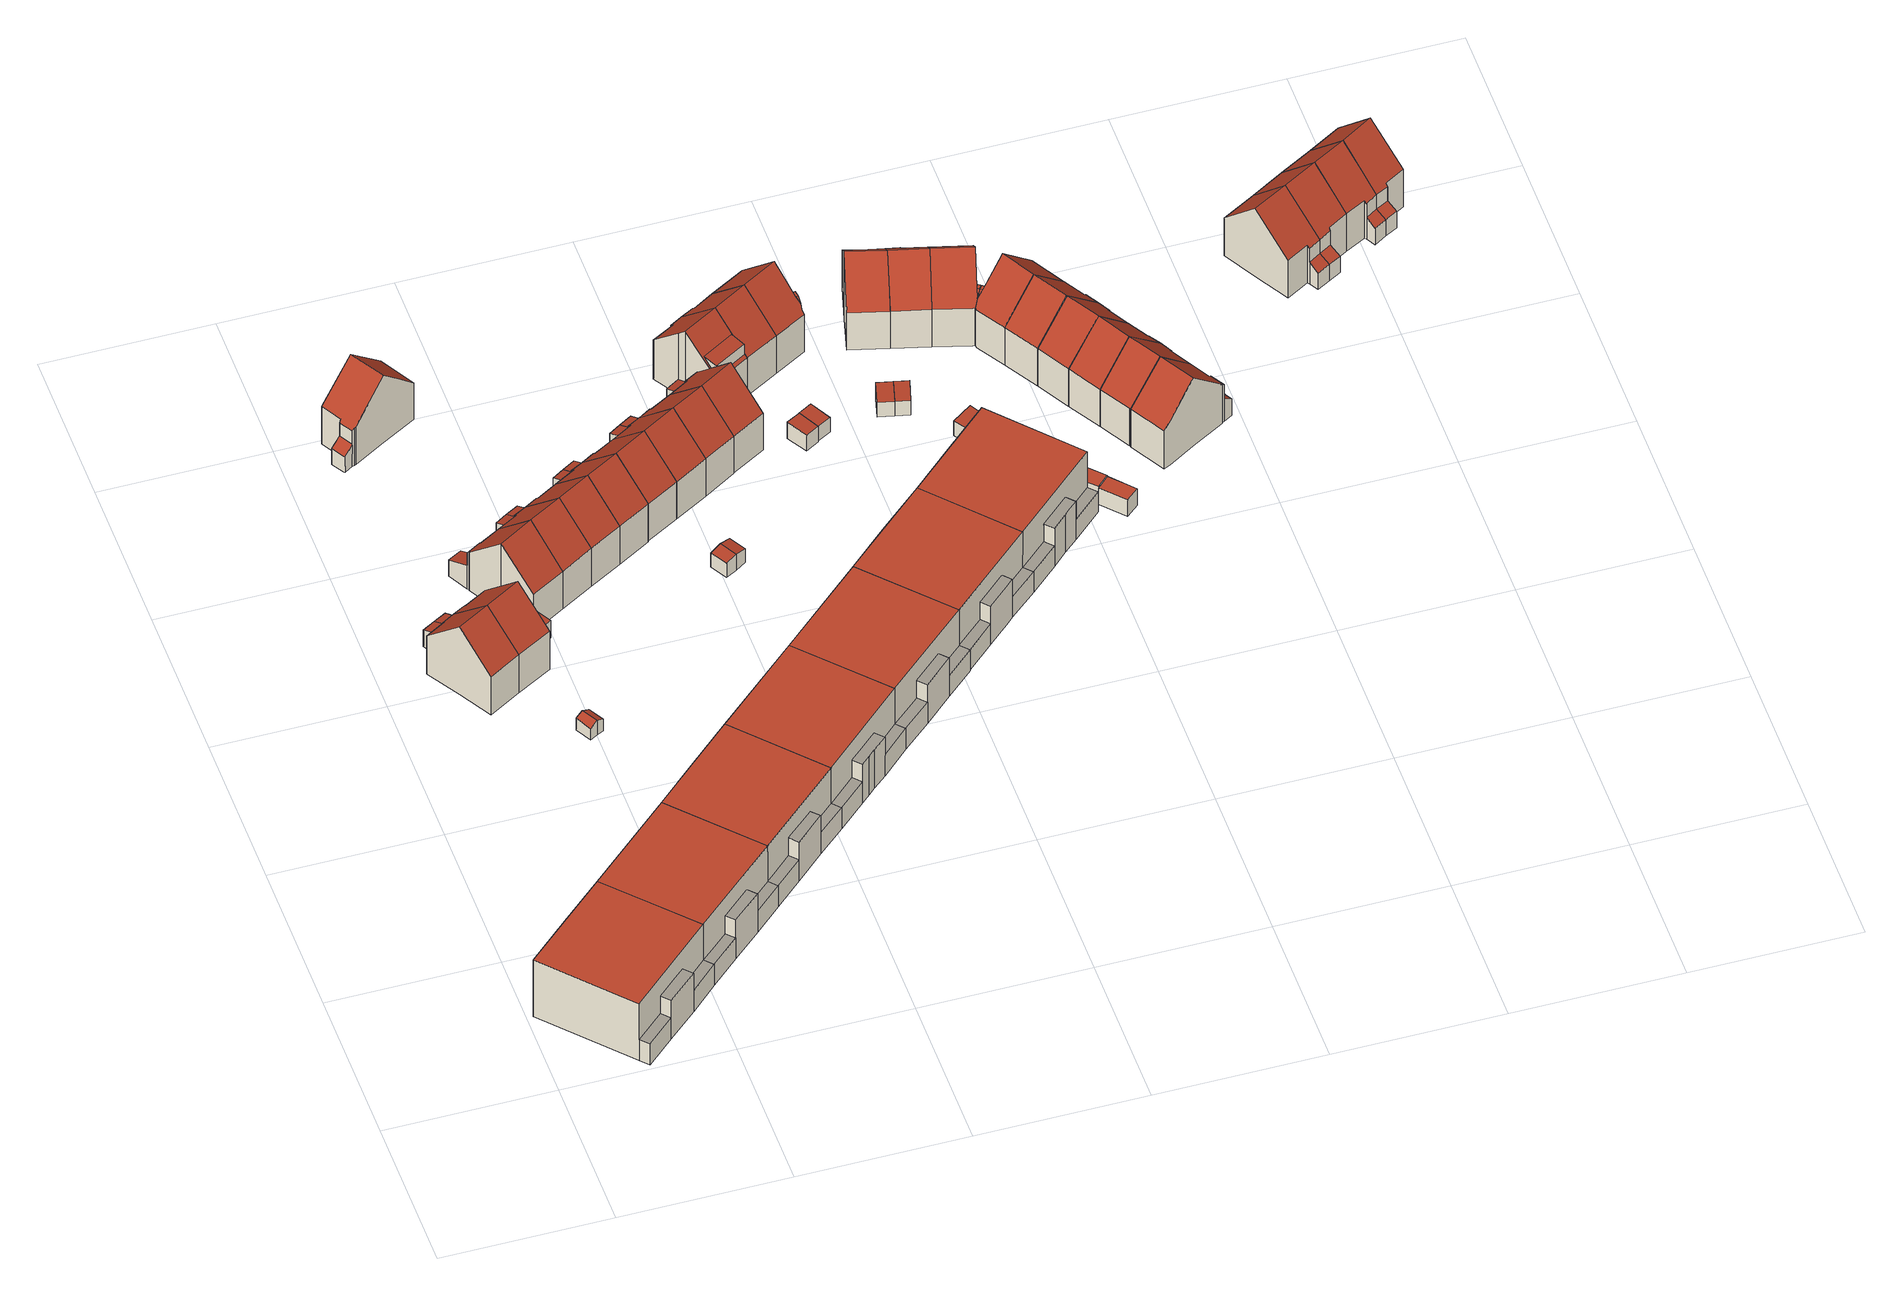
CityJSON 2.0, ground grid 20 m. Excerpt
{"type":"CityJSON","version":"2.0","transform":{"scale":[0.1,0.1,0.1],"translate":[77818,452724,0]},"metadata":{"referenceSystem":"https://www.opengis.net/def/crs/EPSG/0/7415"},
"CityObjects":{
"building1":{"type":"Building","attributes":{"Volume":1604.21,"Dakoppervlakte":178.15,"Muuroppervlakte":474.4,"Vloeroppervlakte":196.41,"hoogte_Z_max_in_m_NAP":8.82,"GEB_DOEL":"woonfunctie","dateOfConstruction":"1980-01-01","measuredHeight":8.59},"geometry":[{"type":"Solid","lod":"2","boundaries":[[[[0,1,2,3,4,5,6,7,8]],[[9,10,11,12]],[[13,14,15,16]],[[17,18,19,20,21]],[[22,23,24,25]],[[18,7,6,5,20,19]],[[21,20,5,4,15]],[[17,23,8,7,18]],[[2,1,25,11,10,13]],[[16,15,4,3]],[[13,16,3,2]],[[9,14,13,10]],[[22,25,1,0]],[[23,22,0,8]],[[11,25,24,12]],[[14,9,12,24,23,17,21,15]]]],"semantics":{"surfaces":[{"type":"GroundSurface"},{"type":"OuterFloorSurface"},{"type":"RoofSurface"},{"type":"WallSurface"}],"values":[[0,1,1,2,1,3,3,3,3,3,3,3,3,3,3,3]]}}]},
"building2":{"type":"Building","attributes":{"Volume":1598.82,"Dakoppervlakte":177.11,"Muuroppervlakte":474.18,"Vloeroppervlakte":195.32,"hoogte_Z_max_in_m_NAP":8.82,"GEB_DOEL":"woonfunctie","dateOfConstruction":"1980-01-01","measuredHeight":8.61},"geometry":[{"type":"Solid","lod":"2","boundaries":[[[[26,27,28,29,0,8,7,30]],[[22,31,32,23]],[[33,34,35,36]],[[18,17,37,38]],[[39,40,41,42]],[[30,7,18,38]],[[7,8,23,17,18]],[[26,30,38,37,42]],[[8,0,22,23]],[[29,31,22,0]],[[28,40,33,36,31,29]],[[28,27,41,40]],[[42,41,27,26]],[[33,40,39,34]],[[36,35,32,31]],[[32,35,34,39,42,37,17,23]]]],"semantics":{"surfaces":[{"type":"GroundSurface"},{"type":"OuterFloorSurface"},{"type":"RoofSurface"},{"type":"WallSurface"}],"values":[[0,1,1,2,1,3,3,3,3,3,3,3,3,3,3,3]]}}]},
"building3":{"type":"Building","attributes":{"Volume":348.93,"Dakoppervlakte":63.45,"Muuroppervlakte":217.66,"Vloeroppervlakte":46.38,"hoogte_Z_max_in_m_NAP":10.32,"GEB_DOEL":"woonfunctie","dateOfConstruction":"1980-01-01","measuredHeight":10.31},"geometry":[{"type":"Solid","lod":"2","boundaries":[[[[43,44,45,46,47,48,49,50,51,52]],[[53,54,55,56]],[[57,58,59,56,55,60]],[[61,62,63,64]],[[45,64,60,55,46]],[[59,58,51,50]],[[56,59,50,49,48,53]],[[53,48,47,54]],[[46,55,54,47]],[[45,44,61,64]],[[43,62,61,44]],[[43,52,63,62]],[[60,64,63,57]],[[52,51,58,57,63]]]],"semantics":{"surfaces":[{"type":"GroundSurface"},{"type":"RoofSurface"},{"type":"WallSurface"}],"values":[[0,1,1,1,2,2,2,2,2,2,2,2,2,2]]}}]},
"building4":{"type":"Building","attributes":{"Volume":370.6,"Dakoppervlakte":67.48,"Muuroppervlakte":220.55,"Vloeroppervlakte":49.26,"hoogte_Z_max_in_m_NAP":10.32,"GEB_DOEL":"woonfunctie","dateOfConstruction":"1980-01-01","measuredHeight":10.29},"geometry":[{"type":"Solid","lod":"2","boundaries":[[[[65,66,67,68,69,47,46,45,44,70]],[[54,71,72,55]],[[73,74,75,60,55,72]],[[61,64,76,77]],[[68,67,73,72]],[[66,65,76,75,74]],[[55,60,64,45,46,47,54]],[[47,69,71,54]],[[71,69,68,72]],[[44,61,77,70]],[[45,64,61,44]],[[65,70,77,76]],[[64,60,75,76]],[[67,66,74,73]]]],"semantics":{"surfaces":[{"type":"GroundSurface"},{"type":"RoofSurface"},{"type":"WallSurface"}],"values":[[0,1,1,1,2,2,2,2,2,2,2,2,2,2]]}}]},
"building5":{"type":"Building","attributes":{"Volume":8.08,"Dakoppervlakte":4.67,"Muuroppervlakte":14.76,"Vloeroppervlakte":4.21,"hoogte_Z_max_in_m_NAP":2.39,"GEB_DOEL":"onbekend","dateOfConstruction":"1980-01-01","measuredHeight":2.15},"geometry":[{"type":"Solid","lod":"2","boundaries":[[[[78,79,80,81,82,83]],[[84,85,86,87]],[[88,87,86,89]],[[78,83,88,89]],[[81,80,85,84]],[[79,86,85,80]],[[82,81,84,87,88,83]],[[89,86,79,78]]]],"semantics":{"surfaces":[{"type":"GroundSurface"},{"type":"RoofSurface"},{"type":"WallSurface"}],"values":[[0,1,1,2,2,2,2,2]]}}]},
"building6":{"type":"Building","attributes":{"Volume":5.57,"Dakoppervlakte":1.97,"Muuroppervlakte":16.51,"Vloeroppervlakte":1.97,"hoogte_Z_max_in_m_NAP":3.34,"GEB_DOEL":"onbekend","dateOfConstruction":"1980-01-01","measuredHeight":2.88},"geometry":[{"type":"Solid","lod":"2","boundaries":[[[[90,91,92,93]],[[94,95,96,97]],[[90,93,95,94]],[[93,92,96,95]],[[91,97,96,92]],[[97,91,90,94]]]],"semantics":{"surfaces":[{"type":"GroundSurface"},{"type":"RoofSurface"},{"type":"WallSurface"}],"values":[[0,1,2,2,2,2]]}}]},
"building7":{"type":"Building","attributes":{"Volume":370.25,"Dakoppervlakte":67.59,"Muuroppervlakte":220.9,"Vloeroppervlakte":49.43,"hoogte_Z_max_in_m_NAP":10.64,"GEB_DOEL":"woonfunctie","dateOfConstruction":"1980-01-01","measuredHeight":10.32},"geometry":[{"type":"Solid","lod":"2","boundaries":[[[[98,99,100,101,102,103,104,105,106,107,108,109]],[[110,111,112,113]],[[114,115,116,117,113,112,118,119]],[[120,121,122,123]],[[107,106,110,113]],[[110,106,105,111]],[[119,118,103,102]],[[102,101,123,114,119]],[[115,122,98,109,116]],[[109,108,117,116]],[[113,117,108,107]],[[121,99,98,122]],[[101,100,120,123]],[[99,121,120,100]],[[122,115,114,123]],[[111,105,104,103,118,112]]]],"semantics":{"surfaces":[{"type":"GroundSurface"},{"type":"RoofSurface"},{"type":"WallSurface"}],"values":[[0,1,1,1,2,2,2,2,2,2,2,2,2,2,2,2]]}}]},
"building8":{"type":"Building","attributes":{"Volume":1597.57,"Dakoppervlakte":176.66,"Muuroppervlakte":474.43,"Vloeroppervlakte":194.7,"hoogte_Z_max_in_m_NAP":8.82,"GEB_DOEL":"woonfunctie","dateOfConstruction":"1980-01-01","measuredHeight":8.63},"geometry":[{"type":"Solid","lod":"2","boundaries":[[[[26,30,124,125,126,127,128,129,27]],[[130,131,132,133]],[[134,135,136,137]],[[138,139,140,38,37]],[[141,142,42,41]],[[30,26,42,37,38]],[[137,126,125,139,138]],[[130,133,141,129,128,135]],[[127,136,135,128]],[[136,127,126,137]],[[130,135,134,131]],[[26,27,41,42]],[[129,141,41,27]],[[142,141,133,132]],[[142,132,131,134,137,138,37,42]],[[124,30,38,140,139,125]]]],"semantics":{"surfaces":[{"type":"GroundSurface"},{"type":"OuterFloorSurface"},{"type":"RoofSurface"},{"type":"WallSurface"}],"values":[[0,1,1,2,1,3,3,3,3,3,3,3,3,3,3,3]]}}]},
"building9":{"type":"Building","attributes":{"Volume":362.5,"Dakoppervlakte":66.08,"Muuroppervlakte":209.81,"Vloeroppervlakte":47.33,"hoogte_Z_max_in_m_NAP":10.45,"GEB_DOEL":"woonfunctie","dateOfConstruction":"1980-01-01","measuredHeight":10.23},"geometry":[{"type":"MultiSurface","lod":"2","boundaries":[[[143,144,145,146,147,148,149,150,151,152,153,154,155]],[[156,157,158,159,160]],[[161,162,163,164,165,166]],[[167,168,159,158,169,170,171,172]],[[153,161,166,154]],[[166,165,172,171]],[[171,170,155,154,166]],[[143,155,170,169]],[[169,158,157,145,144,143]],[[156,146,145,157]],[[156,160,159,168,148,147,146]],[[168,167,149,148]],[[151,163,162,161,153,152]],[[167,172,150,149]],[[151,150,165,164,163]]],"semantics":{"surfaces":[{"type":"GroundSurface"},{"type":"RoofSurface"},{"type":"WallSurface"}],"values":[0,1,1,1,2,2,2,2,2,2,2,2,2,2,2]}}]},
"building10":{"type":"Building","attributes":{"Volume":355.94,"Dakoppervlakte":64.52,"Muuroppervlakte":220.08,"Vloeroppervlakte":47.11,"hoogte_Z_max_in_m_NAP":10.64,"GEB_DOEL":"woonfunctie","dateOfConstruction":"1980-01-01","measuredHeight":10.35},"geometry":[{"type":"Solid","lod":"2","boundaries":[[[[173,174,175,176,105,104,103,177,178,179]],[[111,180,181,112]],[[182,183,118,112,181,184]],[[185,186,187,188]],[[105,111,112,104]],[[181,180,176,175,174,186,184]],[[178,177,183,182,185]],[[177,103,118,183]],[[118,103,104,112]],[[179,178,185,188]],[[173,187,186,174]],[[179,188,187,173]],[[185,182,184,186]],[[111,105,176,180]]]],"semantics":{"surfaces":[{"type":"GroundSurface"},{"type":"RoofSurface"},{"type":"WallSurface"}],"values":[[0,1,1,1,2,2,2,2,2,2,2,2,2,2]]}}]},
"building11":{"type":"Building","attributes":{"Volume":349.25,"Dakoppervlakte":63.86,"Muuroppervlakte":217.3,"Vloeroppervlakte":46.66,"hoogte_Z_max_in_m_NAP":10.64,"GEB_DOEL":"woonfunctie","dateOfConstruction":"1980-01-01","measuredHeight":10.29},"geometry":[{"type":"Solid","lod":"2","boundaries":[[[[189,190,191,176,175,174,173,192,193,194]],[[180,195,196,181]],[[197,198,199,184,181,196]],[[187,186,200,201]],[[189,197,196,190]],[[199,198,194,193,200]],[[181,184,186,174,175,176,180]],[[176,191,195,180]],[[195,191,190,196]],[[192,173,187,201]],[[173,174,186,187]],[[193,192,201,200]],[[199,200,186,184]],[[189,194,198,197]]]],"semantics":{"surfaces":[{"type":"GroundSurface"},{"type":"RoofSurface"},{"type":"WallSurface"}],"values":[[0,1,1,1,2,2,2,2,2,2,2,2,2,2]]}}]},
"building12":{"type":"Building","attributes":{"Volume":1605.43,"Dakoppervlakte":177.44,"Muuroppervlakte":475.56,"Vloeroppervlakte":195.66,"hoogte_Z_max_in_m_NAP":8.82,"GEB_DOEL":"woonfunctie","dateOfConstruction":"1980-01-01","measuredHeight":8.63},"geometry":[{"type":"Solid","lod":"2","boundaries":[[[[202,203,204,205,206,207,127,126,125,208]],[[209,210,211,212,213,214]],[[215,216,217,218]],[[219,220,137,136]],[[139,138,221,222]],[[138,139,125,126,137]],[[208,222,221,218,202]],[[216,204,203,217]],[[218,217,203,202]],[[210,206,205,211]],[[212,216,215,213]],[[209,219,207,206,210]],[[137,126,127,136]],[[136,127,207,219]],[[209,214,220,219]],[[213,215,218,221,138,137,220,214]],[[222,208,125,139]],[[212,211,205,204,216]]]],"semantics":{"surfaces":[{"type":"GroundSurface"},{"type":"OuterFloorSurface"},{"type":"RoofSurface"},{"type":"WallSurface"}],"values":[[0,1,1,1,2,3,3,3,3,3,3,3,3,3,3,3,3,3]]}}]},
"building13":{"type":"Building","attributes":{"Volume":355.21,"Dakoppervlakte":64.58,"Muuroppervlakte":219.36,"Vloeroppervlakte":47.17,"hoogte_Z_max_in_m_NAP":10.64,"GEB_DOEL":"woonfunctie","dateOfConstruction":"1980-01-01","measuredHeight":10.33},"geometry":[{"type":"Solid","lod":"2","boundaries":[[[[223,224,225,226,191,190,189,227,228,229]],[[230,196,195,231]],[[232,233,197,196,230,234]],[[235,236,237,238]],[[191,195,196,190]],[[230,231,226,225,224,237,234]],[[233,232,236,228,227]],[[227,189,197,233]],[[196,197,189,190]],[[235,229,228,236]],[[237,224,223,238]],[[229,235,238,223]],[[236,232,234,237]],[[195,191,226,231]]]],"semantics":{"surfaces":[{"type":"GroundSurface"},{"type":"RoofSurface"},{"type":"WallSurface"}],"values":[[0,1,1,1,2,2,2,2,2,2,2,2,2,2]]}}]},
"building14":{"type":"Building","attributes":{"Volume":351.46,"Dakoppervlakte":64.61,"Muuroppervlakte":216.42,"Vloeroppervlakte":47.2,"hoogte_Z_max_in_m_NAP":10.64,"GEB_DOEL":"woonfunctie","dateOfConstruction":"1980-01-01","measuredHeight":10.25},"geometry":[{"type":"Solid","lod":"2","boundaries":[[[[239,240,241,242,243,244,245,246,247,248]],[[249,250,251,234,230,252]],[[231,253,252,230]],[[238,237,254,255]],[[248,231,230,239]],[[252,253,247,246,245,249]],[[245,244,250,249]],[[244,243,254,251,250]],[[239,230,234,237,240]],[[241,238,255,242]],[[238,241,240,237]],[[243,242,255,254]],[[237,234,251,254]],[[247,253,231,248]]]],"semantics":{"surfaces":[{"type":"GroundSurface"},{"type":"RoofSurface"},{"type":"WallSurface"}],"values":[[0,1,1,1,2,2,2,2,2,2,2,2,2,2]]}}]},
"building15":{"type":"Building","attributes":{"Volume":15.04,"Dakoppervlakte":6.96,"Muuroppervlakte":22.48,"Vloeroppervlakte":9.1,"hoogte_Z_max_in_m_NAP":2.93,"GEB_DOEL":"onbekend","dateOfConstruction":"1980-01-01","measuredHeight":2.39},"geometry":[{"type":"Solid","lod":"2","boundaries":[[[[256,257,258,259,260,261]],[[262,263,264,265]],[[266,267,265,264]],[[256,261,267,266]],[[259,258,263,262]],[[257,264,263,258]],[[267,261,260,259,262,265]],[[257,256,266,264]]]],"semantics":{"surfaces":[{"type":"GroundSurface"},{"type":"RoofSurface"},{"type":"WallSurface"}],"values":[[0,1,1,2,2,2,2,2]]}}]},
"building16":{"type":"Building","attributes":{"Volume":350.01,"Dakoppervlakte":64.71,"Muuroppervlakte":215.13,"Vloeroppervlakte":47.26,"hoogte_Z_max_in_m_NAP":10.64,"GEB_DOEL":"woonfunctie","dateOfConstruction":"1980-01-01","measuredHeight":10.2},"geometry":[{"type":"Solid","lod":"2","boundaries":[[[[268,269,270,271,247,246,245,272,273,274]],[[249,252,275,276,277,278]],[[253,279,275,252]],[[280,281,282,283]],[[276,275,270,269,282]],[[249,278,272,245]],[[249,245,246,247,253,252]],[[279,253,247,271]],[[279,271,270,275]],[[273,281,280,274]],[[269,268,283,282]],[[274,280,283,268]],[[281,277,276,282]],[[278,277,281,273,272]]]],"semantics":{"surfaces":[{"type":"GroundSurface"},{"type":"RoofSurface"},{"type":"WallSurface"}],"values":[[0,1,1,1,2,2,2,2,2,2,2,2,2,2]]}}]},
"building17":{"type":"Building","attributes":{"Volume":1601.39,"Dakoppervlakte":177.69,"Muuroppervlakte":474.22,"Vloeroppervlakte":195.85,"hoogte_Z_max_in_m_NAP":8.82,"GEB_DOEL":"woonfunctie","dateOfConstruction":"1980-01-01","measuredHeight":8.6},"geometry":[{"type":"Solid","lod":"2","boundaries":[[[[202,208,284,285,286,287,288,203]],[[217,289,290,218]],[[291,292,293,294]],[[221,295,296,222]],[[297,298,299,300]],[[296,284,208,222]],[[208,202,218,221,222]],[[284,296,295,298,285]],[[217,218,202,203]],[[203,288,289,217]],[[287,300,293,292,289,288]],[[297,300,287,286]],[[297,286,285,298]],[[299,294,293,300]],[[291,290,289,292]],[[290,291,294,299,298,295,221,218]]]],"semantics":{"surfaces":[{"type":"GroundSurface"},{"type":"OuterFloorSurface"},{"type":"RoofSurface"},{"type":"WallSurface"}],"values":[[0,1,1,2,1,3,3,3,3,3,3,3,3,3,3,3]]}}]},
"building18":{"type":"Building","attributes":{"Volume":350.72,"Dakoppervlakte":64.84,"Muuroppervlakte":215.13,"Vloeroppervlakte":47.36,"hoogte_Z_max_in_m_NAP":10.64,"GEB_DOEL":"woonfunctie","dateOfConstruction":"1980-01-01","measuredHeight":10.2},"geometry":[{"type":"Solid","lod":"2","boundaries":[[[[301,271,270,269,268,302,303,304,305,306]],[[279,307,308,275]],[[309,310,311,276,275,308]],[[283,282,312,313]],[[305,309,308,306]],[[311,310,304,303,312]],[[275,276,282,269,270,271,279]],[[307,279,271,301]],[[307,301,306,308]],[[313,302,268,283]],[[282,283,268,269]],[[303,302,313,312]],[[282,276,311,312]],[[310,309,305,304]]]],"semantics":{"surfaces":[{"type":"GroundSurface"},{"type":"RoofSurface"},{"type":"WallSurface"}],"values":[[0,1,1,1,2,2,2,2,2,2,2,2,2,2]]}}]},
"building19":{"type":"Building","attributes":{"Volume":359.42,"Dakoppervlakte":66.88,"Muuroppervlakte":214.85,"Vloeroppervlakte":48.9,"hoogte_Z_max_in_m_NAP":10.64,"GEB_DOEL":"woonfunctie","dateOfConstruction":"1980-01-01","measuredHeight":10.17},"geometry":[{"type":"Solid","lod":"2","boundaries":[[[[314,315,316,317,318,319,320,321,322,323,324]],[[308,325,326,327,328,329,309]],[[307,330,325,308]],[[331,332,333,334]],[[316,315,326,325]],[[329,328,333,322,321]],[[309,329,321,320]],[[309,320,319,318,307,308]],[[307,318,317,330]],[[325,330,317,316]],[[332,323,322,333]],[[334,314,324,331]],[[332,331,324,323]],[[333,328,327,334]],[[327,326,315,314,334]]]],"semantics":{"surfaces":[{"type":"GroundSurface"},{"type":"RoofSurface"},{"type":"WallSurface"}],"values":[[0,1,1,1,2,2,2,2,2,2,2,2,2,2,2]]}}]},
"building20":{"type":"Building","attributes":{"Volume":370.92,"Dakoppervlakte":53.01,"Muuroppervlakte":214.37,"Vloeroppervlakte":46.31,"hoogte_Z_max_in_m_NAP":10.85,"GEB_DOEL":"woonfunctie","dateOfConstruction":"1980-01-01","measuredHeight":10.37},"children":["building20-1"],"geometry":[{"type":"Solid","lod":"2","boundaries":[[[[335,336,337,338,339,340,341,315,342,324,343]],[[344,345,346,347],[348,349,350,351]],[[352,353,354,355,344,347,356]],[[357,358,359,360]],[[341,346,345,315]],[[336,335,353,352,357]],[[354,353,335,343]],[[354,343,324,355]],[[342,344,355,324]],[[339,338,359,358]],[[337,360,359,338]],[[357,360,337,336]],[[357,352,356,358]],[[342,315,345,344]],[[347,346,341,340,339,358,356]],[[351,361,362,348]],[[361,350,349,362]],[[362,349,348]],[[361,351,350]]]],"semantics":{"surfaces":[{"type":"GroundSurface"},{"type":"RoofSurface"},{"type":"WallSurface"}],"values":[[0,1,1,1,2,2,2,2,2,2,2,2,2,2,2,1,2,2,2]]}}]},
"building20-1":{"type":"BuildingInstallation","attributes":{"relationToConstruction":"outside"},"parents":["building20"],"geometry":[{"type":"MultiSurface","lod":"2","boundaries":[[[351,361,362,348]],[[361,350,349,362]],[[362,349,348]],[[361,351,350]]],"semantics":{"surfaces":[{"type":"RoofSurface"},{"type":"WallSurface"}],"values":[0,1,1,1]}}]},
"building21":{"type":"Building","attributes":{"Volume":1588.49,"Dakoppervlakte":177.02,"Muuroppervlakte":471.38,"Vloeroppervlakte":195.12,"hoogte_Z_max_in_m_NAP":8.82,"GEB_DOEL":"woonfunctie","dateOfConstruction":"1980-01-01","measuredHeight":8.56},"geometry":[{"type":"Solid","lod":"2","boundaries":[[[[363,364,365,366,367,368,369,370,371,372,373]],[[374,375,376,377,378,379]],[[380,381,382,383]],[[296,295,384,385,386]],[[297,387,388,298]],[[365,364,298,295,296]],[[367,385,384,383,368]],[[375,374,387,373,372,371,370,381,377,376]],[[370,369,382,381]],[[383,382,369,368]],[[380,378,377,381]],[[364,363,297,298]],[[363,373,387,297]],[[387,374,379,388]],[[388,379,378,380,383,384,295,298]],[[366,365,296,386,385,367]]]],"semantics":{"surfaces":[{"type":"GroundSurface"},{"type":"OuterFloorSurface"},{"type":"RoofSurface"},{"type":"WallSurface"}],"values":[[0,1,1,2,1,3,3,3,3,3,3,3,3,3,3,3]]}}]},
"building22":{"type":"Building","attributes":{"Volume":349.21,"Dakoppervlakte":62.38,"Muuroppervlakte":210.1,"Vloeroppervlakte":44.95,"hoogte_Z_max_in_m_NAP":10.85,"GEB_DOEL":"woonfunctie","dateOfConstruction":"1980-01-01","measuredHeight":10.28},"geometry":[{"type":"Solid","lod":"2","boundaries":[[[[389,390,391,392,393,394,395,396,397,398]],[[399,400,401,356,347,402]],[[346,403,402,347]],[[359,358,404,405]],[[392,346,347,393]],[[402,403,391,390,389,399]],[[400,399,389,398]],[[401,400,398,397,404]],[[356,358,394,393,347]],[[396,395,359,405]],[[358,359,395,394]],[[397,396,405,404]],[[358,356,401,404]],[[392,391,403,346]]]],"semantics":{"surfaces":[{"type":"GroundSurface"},{"type":"RoofSurface"},{"type":"WallSurface"}],"values":[[0,1,1,1,2,2,2,2,2,2,2,2,2,2]]}}]},
"building23":{"type":"Building","attributes":{"Volume":11.95,"Dakoppervlakte":5.06,"Muuroppervlakte":21.76,"Vloeroppervlakte":5.04,"hoogte_Z_max_in_m_NAP":3,"GEB_DOEL":"onbekend","dateOfConstruction":"1980-01-01","measuredHeight":2.47},"geometry":[{"type":"Solid","lod":"2","boundaries":[[[[406,407,408,409,410]],[[411,412,413,414,415]],[[407,406,414,413]],[[410,415,414,406]],[[415,410,409,411]],[[408,407,413,412]],[[411,409,408,412]]]],"semantics":{"surfaces":[{"type":"GroundSurface"},{"type":"RoofSurface"},{"type":"WallSurface"}],"values":[[0,1,2,2,2,2,2]]}}]},
"building24":{"type":"Building","attributes":{"Volume":11.96,"Dakoppervlakte":5.15,"Muuroppervlakte":21.56,"Vloeroppervlakte":5.13,"hoogte_Z_max_in_m_NAP":3,"GEB_DOEL":"onbekend","dateOfConstruction":"1980-01-01","measuredHeight":2.43},"geometry":[{"type":"Solid","lod":"2","boundaries":[[[[416,417,418,419]],[[411,415,420,421]],[[416,419,415,411]],[[419,418,420,415]],[[417,421,420,418]],[[416,411,421,417]]]],"semantics":{"surfaces":[{"type":"GroundSurface"},{"type":"RoofSurface"},{"type":"WallSurface"}],"values":[[0,1,2,2,2,2]]}}]},
"building25":{"type":"Building","attributes":{"Volume":369.74,"Dakoppervlakte":67.53,"Muuroppervlakte":205.58,"Vloeroppervlakte":49.16,"hoogte_Z_max_in_m_NAP":10.85,"GEB_DOEL":"woonfunctie","dateOfConstruction":"1980-01-01","measuredHeight":10.23},"geometry":[{"type":"Solid","lod":"2","boundaries":[[[[422,423,424,425,426,427,428,391,390,389,429,430,431]],[[432,433,399,402]],[[434,435,436,437,432,402,403,438]],[[439,440,441,442]],[[443,444,445]],[[443,445,446,447,437]],[[448,449,447,446]],[[391,403,402,390]],[[403,391,428,427,434,438]],[[435,434,427,426,425,436]],[[399,389,390,402]],[[440,422,431,441]],[[442,441,431,430]],[[423,422,440,448,446]],[[446,445,444,436,425,424,423]],[[439,449,448,440]],[[433,432,437,447,449,439,442,430,429]],[[443,437,436,444]],[[389,399,433,429]]]],"semantics":{"surfaces":[{"type":"GroundSurface"},{"type":"RoofSurface"},{"type":"WallSurface"}],"values":[[0,1,1,1,1,1,1,2,2,2,2,2,2,2,2,2,2,2,2]]}}]},
"building26":{"type":"Building","attributes":{"Volume":11.98,"Dakoppervlakte":5.16,"Muuroppervlakte":21.55,"Vloeroppervlakte":5.16,"hoogte_Z_max_in_m_NAP":2.99,"GEB_DOEL":"onbekend","dateOfConstruction":"1980-01-01","measuredHeight":2.4},"geometry":[{"type":"Solid","lod":"2","boundaries":[[[[450,451,452,453]],[[454,455,456,457]],[[452,451,457,456]],[[451,450,454,457]],[[454,450,453,455]],[[456,455,453,452]]]],"semantics":{"surfaces":[{"type":"GroundSurface"},{"type":"RoofSurface"},{"type":"WallSurface"}],"values":[[0,1,2,2,2,2]]}}]},
"building27":{"type":"Building","attributes":{"Volume":1609.74,"Dakoppervlakte":179.69,"Muuroppervlakte":474.1,"Vloeroppervlakte":198.09,"hoogte_Z_max_in_m_NAP":8.82,"GEB_DOEL":"woonfunctie","dateOfConstruction":"1980-01-01","measuredHeight":8.55},"geometry":[{"type":"Solid","lod":"2","boundaries":[[[[458,459,369,368,367,460,461,462,463,464]],[[465,466,467,468]],[[469,470,471,472,473,474]],[[475,476,477,385,384]],[[382,478,479,383]],[[463,465,468,464]],[[462,466,465,463]],[[384,385,367,368,383]],[[461,476,475,466,462]],[[383,368,369,382]],[[459,478,382,369]],[[478,472,471,479]],[[459,458,473,472,478]],[[468,467,470,469]],[[468,469,474,473,458,464]],[[466,475,384,383,479,471,470,467]],[[461,460,367,385,477,476]]]],"semantics":{"surfaces":[{"type":"GroundSurface"},{"type":"OuterFloorSurface"},{"type":"RoofSurface"},{"type":"WallSurface"}],"values":[[0,1,1,2,1,3,3,3,3,3,3,3,3,3,3,3,3]]}}]},
"building28":{"type":"Building","attributes":{"Volume":11.61,"Dakoppervlakte":5.07,"Muuroppervlakte":21.13,"Vloeroppervlakte":5.06,"hoogte_Z_max_in_m_NAP":2.99,"GEB_DOEL":"onbekend","dateOfConstruction":"1980-01-01","measuredHeight":2.37},"geometry":[{"type":"Solid","lod":"2","boundaries":[[[[480,481,453,452]],[[455,482,483,456]],[[453,481,482,455]],[[482,481,480,483]],[[483,480,452,456]],[[452,453,455,456]]]],"semantics":{"surfaces":[{"type":"GroundSurface"},{"type":"RoofSurface"},{"type":"WallSurface"}],"values":[[0,1,2,2,2,2]]}}]},
"building29":{"type":"Building","attributes":{"Volume":11.09,"Dakoppervlakte":4.71,"Muuroppervlakte":20.97,"Vloeroppervlakte":4.69,"hoogte_Z_max_in_m_NAP":3.07,"GEB_DOEL":"onbekend","dateOfConstruction":"1980-01-01","measuredHeight":2.48},"geometry":[{"type":"Solid","lod":"2","boundaries":[[[[484,485,486,487]],[[488,489,490,491]],[[489,488,484,487]],[[490,489,487,486]],[[485,491,490,486]],[[488,491,485,484]]]],"semantics":{"surfaces":[{"type":"GroundSurface"},{"type":"RoofSurface"},{"type":"WallSurface"}],"values":[[0,1,2,2,2,2]]}}]},
"building30":{"type":"Building","attributes":{"Volume":12.4,"Dakoppervlakte":5.14,"Muuroppervlakte":22.24,"Vloeroppervlakte":5.12,"hoogte_Z_max_in_m_NAP":3.07,"GEB_DOEL":"onbekend","dateOfConstruction":"1980-01-01","measuredHeight":2.54},"geometry":[{"type":"Solid","lod":"2","boundaries":[[[[492,493,494,495]],[[496,497,489,488]],[[493,488,489,494]],[[488,493,492,496]],[[495,497,496,492]],[[497,495,494,489]]]],"semantics":{"surfaces":[{"type":"GroundSurface"},{"type":"RoofSurface"},{"type":"WallSurface"}],"values":[[0,1,2,2,2,2]]}}]},
"building31":{"type":"Building","attributes":{"Volume":354.2,"Dakoppervlakte":63.78,"Muuroppervlakte":210.62,"Vloeroppervlakte":45.68,"hoogte_Z_max_in_m_NAP":10.91,"GEB_DOEL":"woonfunctie","dateOfConstruction":"1980-01-01","measuredHeight":10.31},"geometry":[{"type":"Solid","lod":"2","boundaries":[[[[498,499,500,501,502,503,504,505,506,507]],[[508,509,510,511]],[[512,513,514,510,509,515]],[[516,517,518,519]],[[505,504,511,510]],[[509,508,503,502,501,518,515]],[[513,512,517,498,507]],[[513,507,506,514]],[[506,505,510,514]],[[518,501,500,519]],[[499,516,519,500]],[[517,516,499,498]],[[517,512,515,518]],[[511,504,503,508]]]],"semantics":{"surfaces":[{"type":"GroundSurface"},{"type":"RoofSurface"},{"type":"WallSurface"}],"values":[[0,1,1,1,2,2,2,2,2,2,2,2,2,2]]}}]},
"building32":{"type":"Building","attributes":{"Volume":11.43,"Dakoppervlakte":4.85,"Muuroppervlakte":21.48,"Vloeroppervlakte":4.83,"hoogte_Z_max_in_m_NAP":3.04,"GEB_DOEL":"onbekend","dateOfConstruction":"1980-01-01","measuredHeight":2.48},"geometry":[{"type":"Solid","lod":"2","boundaries":[[[[520,521,522,523]],[[524,525,526,527]],[[525,524,520,523]],[[526,525,523,522]],[[521,527,526,522]],[[527,521,520,524]]]],"semantics":{"surfaces":[{"type":"GroundSurface"},{"type":"RoofSurface"},{"type":"WallSurface"}],"values":[[0,1,2,2,2,2]]}}]},
"building33":{"type":"Building","attributes":{"Volume":13.01,"Dakoppervlakte":5.43,"Muuroppervlakte":22.79,"Vloeroppervlakte":5.41,"hoogte_Z_max_in_m_NAP":3.04,"GEB_DOEL":"onbekend","dateOfConstruction":"1980-01-01","measuredHeight":2.52},"geometry":[{"type":"Solid","lod":"2","boundaries":[[[[528,529,530,531]],[[532,533,525,524]],[[529,524,525,530]],[[532,524,529,528]],[[531,533,532,528]],[[525,533,531,530]]]],"semantics":{"surfaces":[{"type":"GroundSurface"},{"type":"RoofSurface"},{"type":"WallSurface"}],"values":[[0,1,2,2,2,2]]}}]},
"building34":{"type":"Building","attributes":{"Volume":345.05,"Dakoppervlakte":61.86,"Muuroppervlakte":210.15,"Vloeroppervlakte":44.31,"hoogte_Z_max_in_m_NAP":10.91,"GEB_DOEL":"woonfunctie","dateOfConstruction":"1980-01-01","measuredHeight":10.34},"geometry":[{"type":"Solid","lod":"2","boundaries":[[[[534,535,536,537,538,503,502,501,500,539]],[[509,508,540,541]],[[542,515,509,541,543,544]],[[519,518,545,546]],[[541,537,536,543]],[[542,544,535,534,545]],[[515,518,501,502,503,508,509]],[[503,538,540,508]],[[538,537,541,540]],[[534,539,546,545]],[[500,519,546,539]],[[500,501,518,519]],[[515,542,545,518]],[[543,536,535,544]]]],"semantics":{"surfaces":[{"type":"GroundSurface"},{"type":"RoofSurface"},{"type":"WallSurface"}],"values":[[0,1,1,1,2,2,2,2,2,2,2,2,2,2]]}}]},
"building35":{"type":"Building","attributes":{"Volume":31.76,"Dakoppervlakte":12.47,"Muuroppervlakte":42.57,"Vloeroppervlakte":12.46,"hoogte_Z_max_in_m_NAP":3.03,"GEB_DOEL":"onbekend","dateOfConstruction":"1980-01-01","measuredHeight":2.73},"geometry":[{"type":"Solid","lod":"2","boundaries":[[[[547,548,549,550,551,552,553]],[[554,555,556,557,558]],[[559,560,561,562]],[[554,547,553,555]],[[555,553,552,556]],[[558,557,556,552,551,550]],[[560,559,558,550,549]],[[548,561,560,549]],[[548,547,554,562,561]],[[554,558,559,562]]]],"semantics":{"surfaces":[{"type":"GroundSurface"},{"type":"RoofSurface"},{"type":"WallSurface"}],"values":[[0,1,1,2,2,2,2,2,2,2]]}}]},
"building36":{"type":"Building","attributes":{"Volume":388.98,"Dakoppervlakte":71.23,"Muuroppervlakte":208.67,"Vloeroppervlakte":51.59,"hoogte_Z_max_in_m_NAP":10.91,"GEB_DOEL":"woonfunctie","dateOfConstruction":"1980-01-01","measuredHeight":10.26},"geometry":[{"type":"Solid","lod":"2","boundaries":[[[[563,564,565,566,567,568,569,570,538,537,536,571]],[[541,572,573,543]],[[541,540,574,575,576,577,578,572]],[[579,580,581,582]],[[583,584,585,586]],[[583,587,588,584]],[[586,585,577]],[[541,537,538,540]],[[540,538,570,569,575,574]],[[576,575,569,568,577]],[[536,537,541,543]],[[564,580,579,565]],[[563,581,580,564]],[[566,565,579,587,583]],[[583,586,577,568,567,566]],[[587,579,582,588]],[[577,585,578]],[[585,584,588,582,581,563,571,573,572,578]],[[536,543,573,571]]]],"semantics":{"surfaces":[{"type":"GroundSurface"},{"type":"RoofSurface"},{"type":"WallSurface"}],"values":[[0,1,1,1,1,1,1,2,2,2,2,2,2,2,2,2,2,2,2]]}}]},
"building37":{"type":"Building","attributes":{"Volume":360.97,"Dakoppervlakte":66.24,"Muuroppervlakte":204.2,"Vloeroppervlakte":48.13,"hoogte_Z_max_in_m_NAP":10.88,"GEB_DOEL":"woonfunctie","dateOfConstruction":"1980-01-01","measuredHeight":10.25},"geometry":[{"type":"Solid","lod":"2","boundaries":[[[[566,565,564,589,590,591,592,593,594,569,568,567]],[[595,576,575,596,597,598,599]],[[598,600,601,599]],[[602,580,579,603]],[[604,583,586,595]],[[577,595,586]],[[604,605,587,583]],[[592,591,600,598]],[[600,591,590,601]],[[576,568,569,575]],[[598,597,593,592]],[[564,580,602,589]],[[580,564,565,579]],[[586,583,566,567,568,576,577]],[[583,587,579,565,566]],[[587,605,603,579]],[[590,589,602,603,605,604,595,599,601]],[[577,576,595]],[[597,596,575,569,594,593]]]],"semantics":{"surfaces":[{"type":"GroundSurface"},{"type":"RoofSurface"},{"type":"WallSurface"}],"values":[[0,1,1,1,1,1,1,2,2,2,2,2,2,2,2,2,2,2,2]]}}]},
"building38":{"type":"Building","attributes":{"Volume":361.31,"Dakoppervlakte":65.09,"Muuroppervlakte":211.1,"Vloeroppervlakte":46.72,"hoogte_Z_max_in_m_NAP":10.88,"GEB_DOEL":"woonfunctie","dateOfConstruction":"1980-01-01","measuredHeight":10.27},"geometry":[{"type":"Solid","lod":"2","boundaries":[[[[606,607,608,609,610,593,592,591,611,612]],[[613,614,615,600,598,616]],[[597,617,616,598]],[[618,619,620,621]],[[613,616,609,608,619]],[[615,611,591,600]],[[597,598,600,591,592,593]],[[597,593,610,617]],[[609,616,617,610]],[[608,607,620,619]],[[621,620,607,606]],[[618,621,606,612]],[[618,614,613,619]],[[611,615,614,618,612]]]],"semantics":{"surfaces":[{"type":"GroundSurface"},{"type":"RoofSurface"},{"type":"WallSurface"}],"values":[[0,1,1,1,2,2,2,2,2,2,2,2,2,2]]}}]},
"building39":{"type":"Building","attributes":{"Volume":342.58,"Dakoppervlakte":61.87,"Muuroppervlakte":208,"Vloeroppervlakte":44.43,"hoogte_Z_max_in_m_NAP":10.88,"GEB_DOEL":"woonfunctie","dateOfConstruction":"1980-01-01","measuredHeight":10.26},"geometry":[{"type":"Solid","lod":"2","boundaries":[[[[607,622,623,624,625,626,627,610,609,608]],[[617,628,629,616]],[[630,631,632,613,616,629]],[[633,634,620,619]],[[616,609,610,617]],[[630,629,628,627,626,625]],[[630,625,624,631]],[[624,623,633,632,631]],[[608,609,616,613,619]],[[608,619,620,607]],[[623,622,634,633]],[[634,622,607,620]],[[632,633,619,613]],[[617,610,627,628]]]],"semantics":{"surfaces":[{"type":"GroundSurface"},{"type":"RoofSurface"},{"type":"WallSurface"}],"values":[[0,1,1,1,2,2,2,2,2,2,2,2,2,2]]}}]},
"building40":{"type":"Building","attributes":{"Volume":344.55,"Dakoppervlakte":62.1,"Muuroppervlakte":208.58,"Vloeroppervlakte":44.59,"hoogte_Z_max_in_m_NAP":10.88,"GEB_DOEL":"woonfunctie","dateOfConstruction":"1980-01-01","measuredHeight":10.28},"geometry":[{"type":"Solid","lod":"2","boundaries":[[[[635,636,637,638,639,627,626,625,640,641]],[[642,629,628,643]],[[644,645,630,629,642,646]],[[647,648,649,650]],[[629,626,627,628]],[[648,646,642,643,639,638,637]],[[641,640,645,644,647]],[[645,640,625,630]],[[625,626,629,630]],[[648,637,636,649]],[[649,636,635,650]],[[647,650,635,641]],[[647,644,646,648]],[[628,627,639,643]]]],"semantics":{"surfaces":[{"type":"GroundSurface"},{"type":"RoofSurface"},{"type":"WallSurface"}],"values":[[0,1,1,1,2,2,2,2,2,2,2,2,2,2]]}}]},
"building41":{"type":"Building","attributes":{"Volume":340.75,"Dakoppervlakte":61.41,"Muuroppervlakte":207.97,"Vloeroppervlakte":44.1,"hoogte_Z_max_in_m_NAP":10.88,"GEB_DOEL":"woonfunctie","dateOfConstruction":"1980-01-01","measuredHeight":10.28},"geometry":[{"type":"Solid","lod":"2","boundaries":[[[[651,652,653,654,655,656,639,638,637,636,657]],[[658,659,642,643,660]],[[661,646,642,659,662,663]],[[648,664,665,649]],[[654,653,662,659]],[[661,663,652,651,664]],[[643,642,646,648,637,638,639]],[[643,639,656,660]],[[655,658,660,656]],[[655,654,659,658]],[[651,657,665,664]],[[649,665,657,636]],[[648,649,636,637]],[[661,664,648,646]],[[662,653,652,663]]]],"semantics":{"surfaces":[{"type":"GroundSurface"},{"type":"RoofSurface"},{"type":"WallSurface"}],"values":[[0,1,1,1,2,2,2,2,2,2,2,2,2,2,2]]}}]},
"building42":{"type":"Building","attributes":{"Volume":368.71,"Dakoppervlakte":65.96,"Muuroppervlakte":213.39,"Vloeroppervlakte":47.37,"hoogte_Z_max_in_m_NAP":10.88,"GEB_DOEL":"woonfunctie","dateOfConstruction":"1980-01-01","measuredHeight":10.34},"geometry":[{"type":"Solid","lod":"2","boundaries":[[[[666,667,668,669,670,671,672,673,674,675,676,677,678]],[[658,679,680,681,659]],[[682,683,684,685,686,662,659,681]],[[687,688,689,690]],[[659,667,666,658]],[[658,666,678,679]],[[682,675,674,683]],[[674,673,690,684,683]],[[670,669,686,685,689]],[[686,669,668,662]],[[668,667,659,662]],[[672,687,690,673]],[[687,672,671,688]],[[670,689,688,671]],[[684,690,689,685]],[[682,681,680,679,678,677,676,675]]]],"semantics":{"surfaces":[{"type":"GroundSurface"},{"type":"RoofSurface"},{"type":"WallSurface"}],"values":[[0,1,1,1,2,2,2,2,2,2,2,2,2,2,2,2]]}}]},
"building43":{"type":"Building","attributes":{"Volume":363.63,"Dakoppervlakte":65.34,"Muuroppervlakte":212.9,"Vloeroppervlakte":46.56,"hoogte_Z_max_in_m_NAP":11.25,"GEB_DOEL":"woonfunctie","dateOfConstruction":"1980-01-01","measuredHeight":10.4},"geometry":[{"type":"Solid","lod":"2","boundaries":[[[[691,692,693,694,695,696,697,698,699,700]],[[701,702,703,704,705,706]],[[707,704,703,708]],[[709,710,711,712]],[[698,708,703,699]],[[707,697,696,695,705,704]],[[706,705,695,694]],[[701,706,694,693,712]],[[699,703,702,711,700]],[[709,692,691,710]],[[711,710,691,700]],[[693,692,709,712]],[[701,712,711,702]],[[698,697,707,708]]]],"semantics":{"surfaces":[{"type":"GroundSurface"},{"type":"RoofSurface"},{"type":"WallSurface"}],"values":[[0,1,1,1,2,2,2,2,2,2,2,2,2,2]]}}]},
"building44":{"type":"Building","attributes":{"Volume":345.67,"Dakoppervlakte":62.6,"Muuroppervlakte":208.85,"Vloeroppervlakte":44.62,"hoogte_Z_max_in_m_NAP":11.25,"GEB_DOEL":"woonfunctie","dateOfConstruction":"1980-01-01","measuredHeight":10.35},"geometry":[{"type":"Solid","lod":"2","boundaries":[[[[713,691,700,699,698,714,715,716,717,718]],[[708,703,719,720]],[[719,703,702,721,722,723]],[[710,724,725,711]],[[700,711,702,703,699]],[[723,722,717,716]],[[719,723,716,715,714,720]],[[714,698,708,720]],[[708,698,699,703]],[[725,724,713,718]],[[700,691,710,711]],[[713,724,710,691]],[[702,711,725,721]],[[718,717,722,721,725]]]],"semantics":{"surfaces":[{"type":"GroundSurface"},{"type":"RoofSurface"},{"type":"WallSurface"}],"values":[[0,1,1,1,2,2,2,2,2,2,2,2,2,2]]}}]},
"building45":{"type":"Building","attributes":{"Volume":344.07,"Dakoppervlakte":62.42,"Muuroppervlakte":208.33,"Vloeroppervlakte":44.49,"hoogte_Z_max_in_m_NAP":11.25,"GEB_DOEL":"woonfunctie","dateOfConstruction":"1980-01-01","measuredHeight":10.33},"geometry":[{"type":"Solid","lod":"2","boundaries":[[[[726,727,716,715,714,728,729,730,731,732]],[[723,733,734,735,736,719]],[[720,719,736,737]],[[738,739,740,741]],[[715,716,723,719]],[[734,733,727,726,741]],[[736,735,740,730,729,728,737]],[[714,720,737,728]],[[720,714,715,719]],[[739,731,730,740]],[[741,726,732,738]],[[732,731,739,738]],[[734,741,740,735]],[[716,727,733,723]]]],"semantics":{"surfaces":[{"type":"GroundSurface"},{"type":"RoofSurface"},{"type":"WallSurface"}],"values":[[0,1,1,1,2,2,2,2,2,2,2,2,2,2]]}}]},
"building46":{"type":"Building","attributes":{"Volume":344.76,"Dakoppervlakte":62.18,"Muuroppervlakte":209.53,"Vloeroppervlakte":44.32,"hoogte_Z_max_in_m_NAP":11.25,"GEB_DOEL":"woonfunctie","dateOfConstruction":"1980-01-01","measuredHeight":10.38},"geometry":[{"type":"Solid","lod":"2","boundaries":[[[[730,729,728,742,743,744,745,746,747,731]],[[748,736,735,749,750,751]],[[737,736,748,752]],[[739,753,754,740]],[[743,742,752,748]],[[736,737,728,729,730,740,735]],[[750,749,754,746,745]],[[750,745,744,751]],[[748,751,744,743]],[[730,731,739,740]],[[731,747,753,739]],[[754,753,747,746]],[[735,740,754,749]],[[728,737,752,742]]]],"semantics":{"surfaces":[{"type":"GroundSurface"},{"type":"RoofSurface"},{"type":"WallSurface"}],"values":[[0,1,1,1,2,2,2,2,2,2,2,2,2,2]]}}]}
},
"vertices":[
[205,96,2],[172,65,2],[137,34,2],[104,4,2],[95,14,2],[7,111,2],[57,156,2],[108,202,2],[196,106,2],[128,44,61],[137,34,61],[172,65,61],[163,75,61],[137,34,34],[128,44,34],[95,14,34],[104,4,34],[196,106,88],[108,202,88],[57,156,88],[7,111,88],[95,14,88],[205,96,34],[196,106,34],[163,75,34],[172,65,34],
[297,197,2],[306,187,2],[273,157,2],[239,127,2],[209,293,2],[239,127,34],[230,136,34],[273,157,61],[264,167,61],[230,136,61],[239,127,61],[297,197,88],[209,293,88],[264,167,34],[273,157,34],[306,187,34],[297,197,34],
[64,674,0],[79,683,0],[93,659,0],[117,616,0],[140,577,0],[102,555,0],[79,594,0],[55,634,0],[79,648,0],[78,650,0],[102,555,58],[140,577,58],[117,616,103],[79,594,103],[78,650,55],[79,648,58],[55,634,58],[93,659,55],[79,683,25],[64,674,25],[78,650,36],[93,659,36],
[107,667,0],[109,665,0],[135,680,0],[159,640,0],[182,600,0],[94,691,0],[182,600,58],[159,640,103],[135,680,58],[109,665,58],[107,667,55],[107,667,36],[94,691,25],
[208,494,2],[200,490,2],[191,485,2],[181,504,2],[189,509,2],[198,513,2],[181,504,20],[191,485,19],[200,490,24],[189,509,24],[198,513,19],[208,494,20],
[186,656,5],[196,640,5],[187,634,5],[177,650,5],[186,656,33],[177,650,33],[187,634,32],[196,640,32],
[134,739,3],[121,763,3],[137,772,3],[151,749,3],[152,746,3],[176,760,3],[199,720,3],[222,679,3],[182,656,3],[158,696,3],[135,736,3],[136,737,3],[182,656,60],[222,679,60],[199,720,106],[158,696,106],[151,749,58],[134,739,58],[136,737,61],[135,736,61],[176,760,61],[152,746,61],[137,772,28],[121,763,28],[134,739,39],[151,749,39],
[259,339,2],[309,384,2],[397,287,2],[406,277,2],[373,248,2],[339,217,2],[373,248,61],[364,257,61],[330,227,61],[339,217,61],[364,257,34],[373,248,34],[406,277,34],[397,287,34],[397,287,88],[309,384,88],[259,339,88],[339,217,34],[330,227,34],
[52,993,2],[92,1016,2],[133,1040,2],[157,998,2],[116,975,2],[78,953,2],[76,952,2],[73,951,2],[63,945,2],[62,946,2],[53,961,2],[64,967,2],[66,969,2],[157,998,58],[133,1040,58],[92,1016,104],[116,975,104],[136,986,82],[53,961,26],[62,946,26],[63,945,26],[69,948,32],[73,951,36],[64,967,36],[76,952,59],[78,953,60],[52,993,59],[66,969,59],[64,967,56],[73,951,56],
[200,809,3],[214,785,3],[238,742,3],[261,702,3],[201,774,3],[199,777,3],[186,800,3],[261,702,61],[238,742,106],[199,777,58],[201,774,61],[214,785,58],[199,777,39],[214,785,39],[200,809,28],[186,800,28],
[254,805,3],[277,765,3],[300,724,3],[215,817,3],[229,794,3],[230,791,3],[300,724,61],[277,765,106],[254,805,61],[230,791,61],[229,794,58],[229,794,39],[215,817,28],
[498,379,2],[507,369,2],[474,338,2],[457,324,2],[449,316,2],[439,307,2],[410,475,2],[439,307,61],[449,316,61],[457,324,61],[474,338,61],[465,348,61],[430,317,61],[465,348,34],[474,338,34],[507,369,34],[498,379,34],[439,307,34],[430,317,34],[498,379,88],[410,475,88],
[278,854,3],[292,830,3],[316,787,3],[339,747,3],[279,819,3],[277,822,3],[264,845,3],[316,787,106],[339,747,61],[277,822,58],[279,819,61],[292,830,58],[264,845,28],[277,822,39],[292,830,39],[278,854,28],
[316,787,4],[292,830,4],[278,854,4],[293,863,4],[307,839,4],[308,836,4],[333,850,4],[355,810,4],[378,769,4],[339,747,4],[333,850,61],[308,836,61],[307,839,58],[355,810,106],[378,769,61],[307,839,39],[293,863,28],
[428,684,5],[415,676,5],[402,669,5],[391,689,5],[404,697,5],[417,704,5],[391,689,26],[402,669,26],[415,676,29],[404,697,29],[428,684,26],[417,704,26],
[356,899,4],[370,875,4],[395,833,4],[418,792,4],[357,864,4],[355,867,4],[342,890,4],[395,833,106],[370,875,58],[355,867,58],[357,864,61],[418,792,61],[342,890,28],[355,867,39],[370,875,39],[356,899,28],
[511,566,2],[599,470,2],[608,460,2],[575,430,2],[541,399,2],[541,399,34],[532,409,34],[532,409,61],[541,399,61],[575,430,61],[566,440,61],[599,470,88],[511,566,88],[608,460,34],[599,470,34],[566,440,34],[575,430,34],
[457,815,4],[371,908,4],[385,884,4],[386,881,4],[411,895,4],[434,855,4],[457,815,61],[434,855,106],[411,895,61],[386,881,61],[385,884,58],[385,884,39],[371,908,28],
[450,921,5],[465,895,5],[474,879,5],[497,838,5],[457,815,5],[434,855,5],[411,895,5],[435,909,5],[433,912,5],[420,935,5],[436,945,5],[474,879,106],[465,895,88],[450,921,58],[433,912,58],[435,909,61],[497,838,61],[436,945,28],[420,935,28],[433,912,39],[450,921,39],
[445,990,5],[443,993,5],[437,1004,5],[452,1012,5],[458,1002,5],[482,959,5],[505,919,5],[441,935,5],[418,975,5],[441,935,109],[465,895,64],[505,919,64],[482,959,109],[494,938,85],[503,922,67],[465,900,67],[456,916,85],[443,993,61],[445,990,64],[418,975,64],[436,945,98],[458,1002,61],[443,993,39],[458,1002,39],[452,1012,30],[437,1004,30],[465,900,83],[503,922,83],
[608,460,3],[599,470,3],[511,566,3],[561,612,3],[612,657,3],[699,560,3],[708,550,3],[675,521,3],[666,512,3],[661,508,3],[641,490,3],[641,490,61],[661,508,61],[666,512,61],[675,521,61],[666,531,61],[632,500,61],[666,531,34],[675,521,34],[708,550,34],[699,560,34],[699,560,88],[612,657,88],[561,612,88],[641,490,34],[632,500,34],
[499,1022,6],[522,982,6],[545,942,6],[505,919,6],[482,959,6],[458,1002,6],[452,1012,6],[467,1021,6],[473,1010,6],[474,1007,6],[499,1022,64],[474,1007,64],[473,1010,61],[522,982,109],[545,942,63],[473,1010,39],[467,1021,30],
[541,823,5],[527,847,5],[542,855,5],[543,856,5],[557,832,5],[543,856,30],[542,855,30],[527,847,30],[541,823,28],[557,832,28],
[543,856,6],[559,865,6],[573,841,6],[557,832,6],[573,841,28],[559,865,30],
[579,1000,6],[580,985,6],[581,978,6],[582,972,6],[582,968,6],[583,963,6],[581,962,6],[540,1045,6],[554,1020,6],[576,1023,6],[563,1006,109],[540,1045,64],[583,963,63],[582,968,67],[582,972,71],[578,978,78],[581,962,63],[567,999,42],[579,1000,42],[576,1023,31],[554,1020,31],[579,978,78],[582,972,72],[581,978,78],[580,985,78],[575,984,78],[579,1000,60],[567,999,60],
[628,847,6],[635,874,6],[653,870,6],[646,843,6],[628,847,28],[646,843,28],[653,870,30],[635,874,30],
[758,596,3],[741,580,3],[661,702,3],[714,750,3],[801,653,3],[810,643,3],[775,611,3],[810,643,34],[801,653,34],[766,621,34],[775,611,34],[775,611,61],[766,621,61],[732,590,61],[741,580,61],[758,596,61],[766,603,61],[801,653,88],[714,750,88],[661,702,88],[741,580,34],[732,590,34],
[670,866,6],[663,839,6],[663,839,28],[670,866,30],
[706,782,6],[697,796,6],[720,810,6],[729,795,6],[706,782,28],[729,795,31],[720,810,31],[697,796,28],
[716,765,5],[706,782,5],[729,795,5],[739,779,5],[716,765,28],[739,779,31],
[679,1037,6],[682,1049,6],[699,1045,6],[696,1033,6],[683,985,6],[672,940,6],[627,952,6],[639,997,6],[651,1042,6],[678,1035,6],[672,940,63],[683,985,109],[639,997,109],[627,952,63],[679,1037,61],[678,1035,63],[651,1042,64],[696,1033,61],[682,1049,31],[679,1037,40],[696,1033,40],[699,1045,31],
[766,706,6],[755,719,6],[776,738,6],[787,725,6],[766,706,28],[787,725,30],[776,738,30],[755,719,28],
[779,692,5],[766,706,5],[787,725,5],[800,711,5],[779,692,28],[800,711,30],
[712,1029,6],[711,1026,6],[739,1018,6],[727,974,6],[715,929,6],[715,1040,6],[715,929,63],[727,974,109],[712,1029,61],[739,1018,64],[711,1026,64],[712,1029,40],[715,1040,31],
[814,654,3],[796,673,3],[810,687,3],[828,667,3],[829,667,3],[853,640,3],[838,627,3],[814,654,28],[838,627,28],[853,640,28],[829,667,28],[828,667,28],[828,667,30],[810,687,29],[796,673,29],[814,654,30],
[779,978,6],[796,965,6],[782,946,6],[772,933,6],[769,929,6],[764,923,6],[760,917,6],[757,917,6],[786,1006,6],[774,961,109],[786,1006,64],[757,917,63],[760,917,63],[764,923,70],[764,923,71],[766,931,79],[782,946,43],[796,965,31],[779,978,31],[772,953,43],[772,933,78],[768,936,78],[766,931,78],[769,929,78],[782,946,61],[772,953,61],
[814,951,6],[839,966,6],[862,926,6],[821,903,6],[781,880,6],[761,913,6],[772,927,78],[761,913,63],[781,880,63],[821,903,109],[799,943,109],[862,926,63],[839,966,63],[814,951,31],[792,939,43],[776,930,78],[792,939,61],
[890,908,6],[898,893,6],[888,887,6],[845,862,6],[805,839,6],[877,900,6],[879,902,6],[888,887,61],[879,902,61],[877,900,63],[845,862,109],[805,839,63],[879,902,40],[888,887,40],[898,893,30],[890,908,30],
[907,878,6],[896,872,6],[894,871,6],[908,846,6],[868,823,6],[827,800,6],[827,800,63],[868,823,109],[908,846,63],[894,871,63],[896,872,61],[896,872,40],[907,878,30],
[935,830,6],[943,815,6],[933,809,6],[890,784,6],[850,761,6],[922,822,6],[924,823,6],[890,784,109],[850,761,63],[924,823,61],[922,822,63],[933,809,61],[924,823,40],[933,809,40],[943,815,30],[935,830,30],
[941,794,6],[939,793,6],[953,768,6],[912,745,6],[872,723,6],[871,725,6],[952,800,6],[872,723,63],[912,745,109],[871,725,63],[941,794,61],[953,768,63],[939,793,63],[941,794,40],[952,800,30],
[872,723,5],[912,745,5],[953,768,5],[967,744,5],[969,746,5],[980,752,5],[989,735,5],[979,729,5],[975,727,5],[976,727,5],[936,704,5],[904,685,5],[896,681,5],[896,681,63],[904,685,72],[936,704,109],[976,727,64],[975,727,64],[979,729,61],[969,746,61],[967,744,63],[989,735,30],[980,752,30],[969,746,40],[979,729,40],
[1148,891,9],[1133,882,9],[1127,893,9],[1125,895,9],[1099,880,9],[1075,921,9],[1053,961,9],[1093,984,9],[1116,944,9],[1141,902,9],[1127,893,63],[1141,902,63],[1116,944,113],[1075,921,113],[1099,880,66],[1125,895,66],[1053,961,66],[1093,984,66],[1133,882,34],[1148,891,34],[1141,902,42],[1127,893,42],
[1163,899,9],[1132,1007,9],[1156,967,9],[1179,927,9],[1155,913,9],[1156,911,9],[1156,967,113],[1132,1007,66],[1156,911,63],[1155,913,66],[1179,927,66],[1163,899,34],[1156,911,42],
[1205,938,9],[1203,940,9],[1171,1029,9],[1195,989,9],[1219,947,9],[1226,936,9],[1211,927,9],[1203,940,66],[1205,938,63],[1219,947,63],[1195,989,113],[1171,1029,66],[1211,927,34],[1226,936,34],[1219,947,42],[1205,938,42],
[1210,1052,9],[1233,1012,9],[1257,972,9],[1233,958,9],[1234,955,9],[1241,944,9],[1233,1012,113],[1234,955,63],[1233,958,66],[1257,972,66],[1210,1052,66],[1241,944,34],[1234,955,42]
]}
